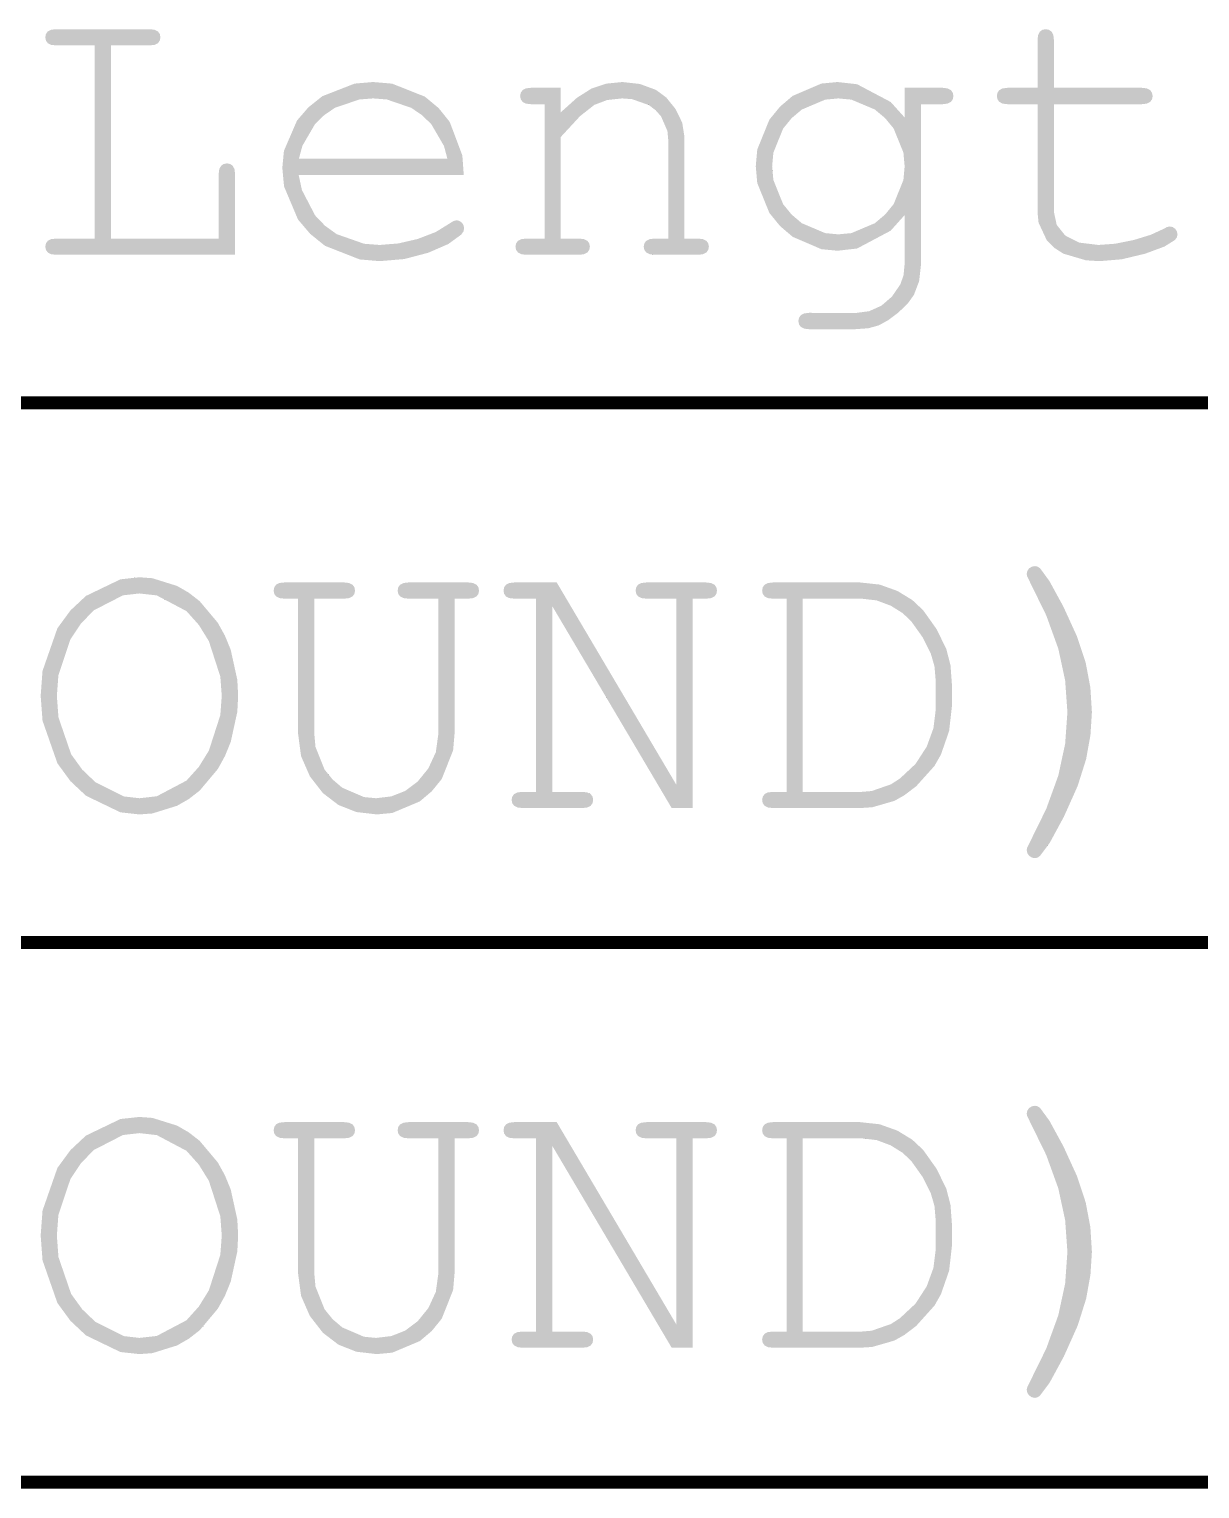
# Model space of a CAD drawing. Extents: x -3 to 268, y -4 to 76.
# Drawn here: x 179.54 to 188.44, y 55.09 to 66.18 of the extents above; entities that cross this region are included whole.
import ezdxf

# ---------------------------------------------------------------- set-up
doc = ezdxf.new("R2010")
doc.units = 0
doc.layers.add('DRILL_SYMBOLS', color=255, linetype='CONTINUOUS')

msp = doc.modelspace()

# ---------------------------------------------------------------- hatches: boundary and pattern name
at = {"layer": 'DRILL_SYMBOLS'}
for points in [[(180.166718, 66.053148), (180.166718, 64.585374), (180.984101, 64.585374), (180.984101, 65.074632), (180.988495, 65.112352), (181.001679, 65.13762), (181.021821, 65.151903), (181.047089, 65.156663), (181.071259, 65.152086), (181.091034, 65.138353), (181.104218, 65.113267), (181.108613, 65.074632), (181.108613, 64.462328), (179.749238, 64.462328), (179.711518, 64.466722), (179.686249, 64.479906), (179.671967, 64.499681), (179.667206, 64.523851), (179.671967, 64.548936), (179.686249, 64.568529), (179.711518, 64.581163), (179.749238, 64.585374), (180.042206, 64.585374), (180.042206, 66.053148), (179.749238, 66.053148), (179.711518, 66.057359), (179.686249, 66.069994), (179.671967, 66.089586), (179.667206, 66.114671), (179.671967, 66.139757), (179.686249, 66.159349), (179.711518, 66.171983), (179.749238, 66.176195), (180.459687, 66.176195), (180.497407, 66.171983), (180.522675, 66.159349), (180.536957, 66.139757), (180.541718, 66.114671), (180.536957, 66.089586), (180.522675, 66.069994), (180.497407, 66.057359), (180.459687, 66.053148)], [(187.328339, 65.730882), (187.996308, 65.730882), (188.034028, 65.726488), (188.059296, 65.713304), (188.073578, 65.693162), (188.078339, 65.667894), (188.073578, 65.643724), (188.059296, 65.623949), (188.034028, 65.610765), (187.996308, 65.60637), (187.328339, 65.60637), (187.328339, 64.787523), (187.349762, 64.689378), (187.414033, 64.608812), (187.519684, 64.554979), (187.665253, 64.537035), (187.794892, 64.546373), (187.934784, 64.574388), (188.063691, 64.614122), (188.16037, 64.658617), (188.187104, 64.672899), (188.20871, 64.67766), (188.230683, 64.673082), (188.249726, 64.659349), (188.262909, 64.63939), (188.267304, 64.616136), (188.262543, 64.594896), (188.248261, 64.57512), (188.167878, 64.524766), (188.020478, 64.470384), (187.843415, 64.428104), (187.674042, 64.414011), (187.571869, 64.420326), (187.400483, 64.470852), (187.331269, 64.515062), (187.275513, 64.569994), (187.211793, 64.706224), (187.203827, 64.787523), (187.203827, 65.60637), (186.976777, 65.60637), (186.939057, 65.610765), (186.913788, 65.623949), (186.899506, 65.64409), (186.894745, 65.669359), (186.899506, 65.693529), (186.913788, 65.713304), (186.939057, 65.726488), (186.976777, 65.730882), (187.203827, 65.730882), (187.203827, 66.094163), (187.208222, 66.131883), (187.221406, 66.157152), (187.241181, 66.171434), (187.265351, 66.176195), (187.290619, 66.171434), (187.310761, 66.157152), (187.323945, 66.131883), (187.328339, 66.094163)], [(182.845917, 65.067308), (181.592011, 65.067308), (181.616593, 64.953737), (181.716569, 64.761476), (181.791962, 64.682786), (181.880814, 64.61902), (182.088456, 64.546144), (182.207245, 64.537035), (182.348237, 64.548387), (182.49582, 64.582445), (182.632783, 64.635179), (182.741913, 64.702562), (182.767914, 64.719041), (182.790253, 64.724535), (182.812226, 64.719957), (182.831269, 64.706224), (182.844452, 64.686265), (182.848847, 64.663011), (182.842988, 64.638475), (182.825409, 64.614671), (182.727814, 64.543809), (182.575654, 64.477708), (182.39383, 64.429935), (182.207245, 64.414011), (182.055588, 64.426964), (181.79155, 64.53059), (181.679169, 64.621263), (181.586564, 64.730348), (181.480729, 64.981203), (181.467499, 65.122972), (181.479905, 65.252244), (181.579148, 65.482225), (181.665986, 65.582933), (181.771134, 65.666887), (182.016861, 65.762834), (182.157441, 65.774828), (182.301636, 65.762514), (182.549927, 65.664003), (182.654023, 65.577806), (182.739075, 65.472017), (182.721406, 65.19182), (182.695633, 65.288866), (182.59932, 65.454393), (182.528779, 65.522874), (182.447068, 65.57863), (182.261399, 65.642351), (182.157441, 65.650316), (182.053528, 65.642442), (181.868226, 65.579454), (181.786835, 65.524339), (181.716523, 65.456316), (181.619843, 65.290056), (181.593476, 65.19182), (182.721406, 65.19182), (182.739075, 65.472017), (182.835023, 65.216768)], [(183.582734, 65.730882), (183.582734, 65.544847), (183.705414, 65.655077), (183.815644, 65.725023), (183.92624, 65.762376), (184.050019, 65.774828), (184.184418, 65.759813), (184.306367, 65.714769), (184.384553, 65.656358), (184.455048, 65.569017), (184.505036, 65.465929), (184.521699, 65.360277), (184.521699, 64.585374), (184.625702, 64.585374), (184.663422, 64.581163), (184.688691, 64.568529), (184.702973, 64.548936), (184.707734, 64.523851), (184.702973, 64.499681), (184.688691, 64.479906), (184.663422, 64.466722), (184.625702, 64.462328), (184.296113, 64.462328), (184.257294, 64.466722), (184.231659, 64.479906), (184.217377, 64.499681), (184.212617, 64.523851), (184.217377, 64.548936), (184.231659, 64.568529), (184.257294, 64.581163), (184.296113, 64.585374), (184.398652, 64.585374), (184.398652, 65.339769), (184.392701, 65.402437), (184.345093, 65.512666), (184.303437, 65.560228), (184.251801, 65.599641), (184.12436, 65.644685), (184.048554, 65.650316), (183.935029, 65.638048), (183.837617, 65.601244), (183.729218, 65.515733), (183.582734, 65.357347), (183.582734, 64.585374), (183.721894, 64.585374), (183.759614, 64.581163), (183.784882, 64.568529), (183.799164, 64.548936), (183.803925, 64.523851), (183.799164, 64.499681), (183.784882, 64.479906), (183.759614, 64.466722), (183.721894, 64.462328), (183.320527, 64.462328), (183.282807, 64.466722), (183.257538, 64.479906), (183.243256, 64.499681), (183.238495, 64.523851), (183.243256, 64.548936), (183.257538, 64.568529), (183.282807, 64.581163), (183.320527, 64.585374), (183.459687, 64.585374), (183.459687, 65.60637), (183.355683, 65.60637), (183.317963, 65.610765), (183.292695, 65.623949), (183.278412, 65.64409), (183.273652, 65.669359), (183.278412, 65.693529), (183.292695, 65.713304), (183.317963, 65.726488), (183.355683, 65.730882)], [(186.19455, 65.505296), (186.19455, 65.730882), (186.483124, 65.730882), (186.520844, 65.726488), (186.546113, 65.713304), (186.560395, 65.693162), (186.565156, 65.667894), (186.560395, 65.643724), (186.546113, 65.623949), (186.520844, 65.610765), (186.483124, 65.60637), (186.317597, 65.60637), (186.317597, 64.377389), (186.304413, 64.260934), (186.264863, 64.157663), (186.217988, 64.092111), (186.147675, 64.024362), (186.069306, 63.965402), (185.998261, 63.926218), (185.919526, 63.904245), (185.818085, 63.896921), (185.469452, 63.896921), (185.431733, 63.901132), (185.406464, 63.913766), (185.392182, 63.933359), (185.387421, 63.958444), (185.392182, 63.983713), (185.406464, 64.003854), (185.431733, 64.017038), (185.469452, 64.021432), (185.82248, 64.019968), (185.925568, 64.033884), (186.018036, 64.075632), (186.097687, 64.144113), (186.162324, 64.238229), (186.186493, 64.308176), (186.19455, 64.394968), (186.19455, 65.134691), (186.185257, 65.238878), (186.110917, 65.421983), (186.045868, 65.500902), (185.967911, 65.56627), (185.790299, 65.640977), (185.690644, 65.650316), (185.591034, 65.640932), (185.413788, 65.565858), (185.336152, 65.500169), (185.271424, 65.421022), (185.197449, 65.238283), (185.188202, 65.134691), (185.197449, 65.030458), (185.271424, 64.846986), (185.336152, 64.767747), (185.413788, 64.702058), (185.591034, 64.626985), (185.690644, 64.617601), (185.790299, 64.626985), (185.967911, 64.702058), (186.045868, 64.767747), (186.110917, 64.846986), (186.185257, 65.030458), (186.19455, 65.134691), (186.19455, 64.764085), (186.088532, 64.645525), (185.833649, 64.510026), (185.684784, 64.493089), (185.562424, 64.504854), (185.343796, 64.59897), (185.247529, 64.681322), (185.1671, 64.780244), (185.075181, 65.006929), (185.063691, 65.134691), (185.075181, 65.262407), (185.1671, 65.488725), (185.247529, 65.587328), (185.343796, 65.669359), (185.562424, 65.763109), (185.684784, 65.774828), (185.833649, 65.757982), (186.088532, 65.623216)], [(187.616913, 60.987084), (187.605927, 60.813683), (187.572968, 60.630394), (187.508881, 60.427153), (187.404511, 60.193894), (187.296845, 59.995224), (187.22287, 59.895798), (187.20456, 59.882615), (187.184785, 59.87822), (187.160431, 59.882798), (187.140107, 59.896531), (187.126374, 59.916489), (187.121796, 59.939743), (187.12436, 59.955124), (187.13205, 59.97197), (187.270112, 60.252837), (187.362031, 60.506615), (187.413666, 60.746849), (187.430878, 60.987084), (187.413666, 61.228417), (187.362031, 61.469017), (187.270112, 61.723168), (187.13205, 62.00515), (187.12436, 62.021996), (187.121796, 62.037377), (187.126374, 62.060448), (187.140107, 62.079857), (187.160431, 62.093041), (187.184785, 62.097435), (187.20456, 62.093407), (187.22287, 62.081322), (187.294282, 61.983544), (187.400117, 61.789818), (187.50412, 61.562035), (187.570038, 61.362084), (187.605195, 61.175316)], [(181.13205, 61.111596), (181.125825, 60.990792), (181.07602, 60.762642), (181.032441, 60.655297), (181.007538, 61.111596), (180.996644, 61.257897), (180.909485, 61.527428), (180.833222, 61.650658), (180.739655, 61.75512), (180.514069, 61.874504), (180.38205, 61.889428), (180.257126, 61.875191), (180.035569, 61.7613), (179.938935, 61.661644), (179.858506, 61.541848), (179.766587, 61.266823), (179.755097, 61.111596), (179.767136, 60.948037), (179.86345, 60.667885), (179.947724, 60.551293), (180.047104, 60.456124), (180.264268, 60.347359), (180.38205, 60.333764), (180.514069, 60.348641), (180.739655, 60.467659), (180.833222, 60.571801), (180.909485, 60.694802), (180.996644, 60.964699), (181.007538, 61.111596), (181.032441, 60.655297), (180.977921, 60.556008), (180.840592, 60.392312), (180.757783, 60.327904), (180.668656, 60.276645), (180.48079, 60.218062), (180.38205, 60.21074), (180.237809, 60.226531), (179.975968, 60.352862), (179.858368, 60.463402), (179.759354, 60.598671), (179.646195, 60.922768), (179.63205, 61.111596), (179.646195, 61.301018), (179.759354, 61.625481), (179.858368, 61.760521), (179.975968, 61.870751), (180.237809, 61.996727), (180.38205, 62.012474), (180.480744, 62.00515), (180.668244, 61.946557), (180.75705, 61.895287), (180.839585, 61.830925), (180.976914, 61.667595), (181.031708, 61.568627), (181.075608, 61.46151), (181.125779, 61.232994)], [(182.775605, 61.849877), (182.775605, 60.821557), (182.764802, 60.697136), (182.678376, 60.479607), (182.602753, 60.386498), (182.511841, 60.309604), (182.303101, 60.221724), (182.185273, 60.21074), (182.030366, 60.228678), (181.893769, 60.282494), (181.775849, 60.372765), (181.676972, 60.500023), (181.609955, 60.653283), (181.587617, 60.821557), (181.587617, 61.849877), (181.483613, 61.849877), (181.445893, 61.854088), (181.420624, 61.866723), (181.406342, 61.886315), (181.401581, 61.9114), (181.406708, 61.937035), (181.422089, 61.958275), (181.446259, 61.969262), (181.483613, 61.972924), (181.937714, 61.972924), (181.975434, 61.968712), (182.000702, 61.956078), (182.014985, 61.936486), (182.019745, 61.9114), (182.014985, 61.886315), (182.000702, 61.866723), (181.975434, 61.854088), (181.937714, 61.849877), (181.710663, 61.849877), (181.710663, 60.821557), (181.719361, 60.723595), (181.788941, 60.550744), (181.849824, 60.475853), (181.922608, 60.413689), (182.087403, 60.342644), (182.179413, 60.333764), (182.295685, 60.34768), (182.401337, 60.389428), (182.495453, 60.460106), (182.577118, 60.560814), (182.633698, 60.683861), (182.652558, 60.821557), (182.652558, 61.849877), (182.425507, 61.849877), (182.387787, 61.854088), (182.362519, 61.866723), (182.348237, 61.886315), (182.343476, 61.9114), (182.348237, 61.936486), (182.362519, 61.956078), (182.387787, 61.968712), (182.425507, 61.972924), (182.879609, 61.972924), (182.917328, 61.968712), (182.942597, 61.956078), (182.956879, 61.936486), (182.96164, 61.9114), (182.956879, 61.886315), (182.942597, 61.866723), (182.917328, 61.854088), (182.879609, 61.849877)], [(184.583222, 60.259057), (184.425019, 60.259057), (183.518281, 61.792748), (183.518281, 60.382103), (183.745331, 60.382103), (183.78415, 60.377892), (183.809785, 60.365258), (183.824067, 60.345665), (183.828827, 60.32058), (183.824067, 60.29641), (183.809785, 60.276635), (183.78415, 60.263451), (183.745331, 60.259057), (183.292695, 60.259057), (183.253876, 60.263451), (183.228242, 60.276635), (183.213959, 60.29641), (183.209199, 60.32058), (183.213959, 60.345665), (183.228242, 60.365258), (183.253876, 60.377892), (183.292695, 60.382103), (183.395234, 60.382103), (183.395234, 61.849877), (183.229706, 61.849877), (183.191987, 61.854088), (183.166718, 61.866723), (183.152436, 61.886315), (183.147675, 61.9114), (183.152436, 61.936486), (183.166718, 61.956078), (183.191987, 61.968712), (183.229706, 61.972924), (183.551972, 61.972924), (184.460175, 60.436303), (184.460175, 61.849877), (184.233124, 61.849877), (184.195405, 61.854088), (184.170136, 61.866723), (184.155854, 61.886315), (184.151093, 61.9114), (184.155671, 61.936486), (184.169404, 61.956078), (184.194489, 61.968712), (184.233124, 61.972924), (184.687226, 61.972924), (184.724946, 61.968712), (184.750214, 61.956078), (184.764496, 61.936486), (184.769257, 61.9114), (184.764496, 61.886315), (184.750214, 61.866723), (184.724946, 61.854088), (184.687226, 61.849877), (184.583222, 61.849877)], [(185.298066, 60.382103), (185.86789, 60.382103), (185.944291, 60.388421), (186.089676, 60.438958), (186.158661, 60.483178), (186.277314, 60.594323), (186.362275, 60.725609), (186.413361, 60.866051), (186.43039, 61.004662), (186.43039, 61.227318), (186.421235, 61.33535), (186.393769, 61.430932), (186.330048, 61.558007), (186.244355, 61.67849), (186.179169, 61.740197), (186.089081, 61.79641), (185.982514, 61.83651), (185.86789, 61.849877), (185.421113, 61.849877), (185.421113, 60.382103), (185.298066, 60.382103), (185.298066, 61.849877), (185.194062, 61.849877), (185.156342, 61.854088), (185.131074, 61.866723), (185.116791, 61.886315), (185.112031, 61.9114), (185.116791, 61.936486), (185.131074, 61.956078), (185.156342, 61.968712), (185.194062, 61.972924), (185.856171, 61.972924), (186.00467, 61.95681), (186.139618, 61.908471), (186.252595, 61.839623), (186.335175, 61.761986), (186.436982, 61.618798), (186.510956, 61.467553), (186.542817, 61.344506), (186.553437, 61.200951), (186.553437, 61.031029), (186.532563, 60.844994), (186.469941, 60.664818), (186.421235, 60.579033), (186.282075, 60.424492), (186.19162, 60.355736), (186.116273, 60.313439), (185.948548, 60.265099), (185.856171, 60.259057), (185.194062, 60.259057), (185.156342, 60.263451), (185.131074, 60.276635), (185.116791, 60.29641), (185.112031, 60.32058), (185.116791, 60.345665), (185.131074, 60.365258), (185.156342, 60.377892), (185.194062, 60.382103)], [(187.616913, 56.887084), (187.605927, 56.713683), (187.572968, 56.530394), (187.508881, 56.327153), (187.404511, 56.093894), (187.296845, 55.895224), (187.22287, 55.795798), (187.20456, 55.782615), (187.184785, 55.77822), (187.160431, 55.782798), (187.140107, 55.796531), (187.126374, 55.816489), (187.121796, 55.839743), (187.12436, 55.855124), (187.13205, 55.87197), (187.270112, 56.152837), (187.362031, 56.406615), (187.413666, 56.646849), (187.430878, 56.887084), (187.413666, 57.128417), (187.362031, 57.369017), (187.270112, 57.623168), (187.13205, 57.90515), (187.12436, 57.921996), (187.121796, 57.937377), (187.126374, 57.960448), (187.140107, 57.979857), (187.160431, 57.993041), (187.184785, 57.997435), (187.20456, 57.993407), (187.22287, 57.981322), (187.294282, 57.883544), (187.400117, 57.689818), (187.50412, 57.462035), (187.570038, 57.262084), (187.605195, 57.075316)], [(181.13205, 57.011596), (181.125825, 56.890792), (181.07602, 56.662642), (181.032441, 56.555297), (181.007538, 57.011596), (180.996644, 57.157897), (180.909485, 57.427428), (180.833222, 57.550658), (180.739655, 57.65512), (180.514069, 57.774504), (180.38205, 57.789428), (180.257126, 57.775191), (180.035569, 57.6613), (179.938935, 57.561644), (179.858506, 57.441848), (179.766587, 57.166823), (179.755097, 57.011596), (179.767136, 56.848037), (179.86345, 56.567885), (179.947724, 56.451293), (180.047104, 56.356124), (180.264268, 56.247359), (180.38205, 56.233764), (180.514069, 56.248641), (180.739655, 56.367659), (180.833222, 56.471801), (180.909485, 56.594802), (180.996644, 56.864699), (181.007538, 57.011596), (181.032441, 56.555297), (180.977921, 56.456008), (180.840592, 56.292312), (180.757783, 56.227904), (180.668656, 56.176645), (180.48079, 56.118062), (180.38205, 56.11074), (180.237809, 56.126531), (179.975968, 56.252862), (179.858368, 56.363402), (179.759354, 56.498671), (179.646195, 56.822768), (179.63205, 57.011596), (179.646195, 57.201018), (179.759354, 57.525481), (179.858368, 57.660521), (179.975968, 57.770751), (180.237809, 57.896727), (180.38205, 57.912474), (180.480744, 57.90515), (180.668244, 57.846557), (180.75705, 57.795287), (180.839585, 57.730925), (180.976914, 57.567595), (181.031708, 57.468627), (181.075608, 57.36151), (181.125779, 57.132994)], [(182.775605, 57.749877), (182.775605, 56.721557), (182.764802, 56.597136), (182.678376, 56.379607), (182.602753, 56.286498), (182.511841, 56.209604), (182.303101, 56.121724), (182.185273, 56.11074), (182.030366, 56.128678), (181.893769, 56.182494), (181.775849, 56.272765), (181.676972, 56.400023), (181.609955, 56.553283), (181.587617, 56.721557), (181.587617, 57.749877), (181.483613, 57.749877), (181.445893, 57.754088), (181.420624, 57.766723), (181.406342, 57.786315), (181.401581, 57.8114), (181.406708, 57.837035), (181.422089, 57.858275), (181.446259, 57.869262), (181.483613, 57.872924), (181.937714, 57.872924), (181.975434, 57.868712), (182.000702, 57.856078), (182.014985, 57.836486), (182.019745, 57.8114), (182.014985, 57.786315), (182.000702, 57.766723), (181.975434, 57.754088), (181.937714, 57.749877), (181.710663, 57.749877), (181.710663, 56.721557), (181.719361, 56.623595), (181.788941, 56.450744), (181.849824, 56.375853), (181.922608, 56.313689), (182.087403, 56.242644), (182.179413, 56.233764), (182.295685, 56.24768), (182.401337, 56.289428), (182.495453, 56.360106), (182.577118, 56.460814), (182.633698, 56.583861), (182.652558, 56.721557), (182.652558, 57.749877), (182.425507, 57.749877), (182.387787, 57.754088), (182.362519, 57.766723), (182.348237, 57.786315), (182.343476, 57.8114), (182.348237, 57.836486), (182.362519, 57.856078), (182.387787, 57.868712), (182.425507, 57.872924), (182.879609, 57.872924), (182.917328, 57.868712), (182.942597, 57.856078), (182.956879, 57.836486), (182.96164, 57.8114), (182.956879, 57.786315), (182.942597, 57.766723), (182.917328, 57.754088), (182.879609, 57.749877)], [(184.583222, 56.159057), (184.425019, 56.159057), (183.518281, 57.692748), (183.518281, 56.282103), (183.745331, 56.282103), (183.78415, 56.277892), (183.809785, 56.265258), (183.824067, 56.245665), (183.828827, 56.22058), (183.824067, 56.19641), (183.809785, 56.176635), (183.78415, 56.163451), (183.745331, 56.159057), (183.292695, 56.159057), (183.253876, 56.163451), (183.228242, 56.176635), (183.213959, 56.19641), (183.209199, 56.22058), (183.213959, 56.245665), (183.228242, 56.265258), (183.253876, 56.277892), (183.292695, 56.282103), (183.395234, 56.282103), (183.395234, 57.749877), (183.229706, 57.749877), (183.191987, 57.754088), (183.166718, 57.766723), (183.152436, 57.786315), (183.147675, 57.8114), (183.152436, 57.836486), (183.166718, 57.856078), (183.191987, 57.868712), (183.229706, 57.872924), (183.551972, 57.872924), (184.460175, 56.336303), (184.460175, 57.749877), (184.233124, 57.749877), (184.195405, 57.754088), (184.170136, 57.766723), (184.155854, 57.786315), (184.151093, 57.8114), (184.155671, 57.836486), (184.169404, 57.856078), (184.194489, 57.868712), (184.233124, 57.872924), (184.687226, 57.872924), (184.724946, 57.868712), (184.750214, 57.856078), (184.764496, 57.836486), (184.769257, 57.8114), (184.764496, 57.786315), (184.750214, 57.766723), (184.724946, 57.754088), (184.687226, 57.749877), (184.583222, 57.749877)], [(185.298066, 56.282103), (185.86789, 56.282103), (185.944291, 56.288421), (186.089676, 56.338958), (186.158661, 56.383178), (186.277314, 56.494323), (186.362275, 56.625609), (186.413361, 56.766051), (186.43039, 56.904662), (186.43039, 57.127318), (186.421235, 57.23535), (186.393769, 57.330932), (186.330048, 57.458007), (186.244355, 57.57849), (186.179169, 57.640197), (186.089081, 57.69641), (185.982514, 57.73651), (185.86789, 57.749877), (185.421113, 57.749877), (185.421113, 56.282103), (185.298066, 56.282103), (185.298066, 57.749877), (185.194062, 57.749877), (185.156342, 57.754088), (185.131074, 57.766723), (185.116791, 57.786315), (185.112031, 57.8114), (185.116791, 57.836486), (185.131074, 57.856078), (185.156342, 57.868712), (185.194062, 57.872924), (185.856171, 57.872924), (186.00467, 57.85681), (186.139618, 57.808471), (186.252595, 57.739623), (186.335175, 57.661986), (186.436982, 57.518798), (186.510956, 57.367553), (186.542817, 57.244506), (186.553437, 57.100951), (186.553437, 56.931029), (186.532563, 56.744994), (186.469941, 56.564818), (186.421235, 56.479033), (186.282075, 56.324492), (186.19162, 56.255736), (186.116273, 56.213439), (185.948548, 56.165099), (185.856171, 56.159057), (185.194062, 56.159057), (185.156342, 56.163451), (185.131074, 56.176635), (185.116791, 56.19641), (185.112031, 56.22058), (185.116791, 56.245665), (185.131074, 56.265258), (185.156342, 56.277892), (185.194062, 56.282103)]]:
    msp.add_hatch(color=7, dxfattribs=at).paths.add_polyline_path(points)

# ---------------------------------------------------------------- linework, layer by layer
at = {"layer": 'DRILL_SYMBOLS', "color": 7}
for points, const_width in [([(180.166718, 66.053148), (180.166718, 64.585374), (180.984101, 64.585374), (180.984101, 65.074632), (180.988495, 65.112352), (181.001679, 65.13762), (181.021821, 65.151903), (181.047089, 65.156663), (181.071259, 65.152086), (181.091034, 65.138353), (181.104218, 65.113267), (181.108613, 65.074632), (181.108613, 64.462328), (179.749238, 64.462328), (179.711518, 64.466722), (179.686249, 64.479906), (179.671967, 64.499681), (179.667206, 64.523851), (179.671967, 64.548936), (179.686249, 64.568529), (179.711518, 64.581163), (179.749238, 64.585374), (180.042206, 64.585374), (180.042206, 66.053148), (179.749238, 66.053148), (179.711518, 66.057359), (179.686249, 66.069994), (179.671967, 66.089586), (179.667206, 66.114671), (179.671967, 66.139757), (179.686249, 66.159349), (179.711518, 66.171983), (179.749238, 66.176195), (180.459687, 66.176195), (180.497407, 66.171983), (180.522675, 66.159349), (180.536957, 66.139757), (180.541718, 66.114671), (180.536957, 66.089586), (180.522675, 66.069994), (180.497407, 66.057359), (180.459687, 66.053148), (180.166718, 66.053148)], 0.000001), ([(187.328339, 65.730882), (187.996308, 65.730882), (188.034028, 65.726488), (188.059296, 65.713304), (188.073578, 65.693162), (188.078339, 65.667894), (188.073578, 65.643724), (188.059296, 65.623949), (188.034028, 65.610765), (187.996308, 65.60637), (187.328339, 65.60637), (187.328339, 64.787523), (187.349762, 64.689378), (187.414033, 64.608812), (187.519684, 64.554979), (187.665253, 64.537035), (187.794892, 64.546373), (187.934784, 64.574388), (188.063691, 64.614122), (188.16037, 64.658617), (188.187104, 64.672899), (188.20871, 64.67766), (188.230683, 64.673082), (188.249726, 64.659349), (188.262909, 64.63939), (188.267304, 64.616136), (188.262543, 64.594896), (188.248261, 64.57512), (188.167878, 64.524766), (188.020478, 64.470384), (187.843415, 64.428104), (187.674042, 64.414011), (187.571869, 64.420326), (187.400483, 64.470852), (187.331269, 64.515062), (187.275513, 64.569994), (187.211793, 64.706224), (187.203827, 64.787523), (187.203827, 65.60637), (186.976777, 65.60637), (186.939057, 65.610765), (186.913788, 65.623949), (186.899506, 65.64409), (186.894745, 65.669359), (186.899506, 65.693529), (186.913788, 65.713304), (186.939057, 65.726488), (186.976777, 65.730882), (187.203827, 65.730882), (187.203827, 66.094163), (187.208222, 66.131883), (187.221406, 66.157152), (187.241181, 66.171434), (187.265351, 66.176195), (187.290619, 66.171434), (187.310761, 66.157152), (187.323945, 66.131883), (187.328339, 66.094163), (187.328339, 65.730882)], 0.000001), ([(182.845917, 65.067308), (181.592011, 65.067308), (181.616593, 64.953737), (181.716569, 64.761476), (181.791962, 64.682786), (181.880814, 64.61902), (182.088456, 64.546144), (182.207245, 64.537035), (182.348237, 64.548387), (182.49582, 64.582445), (182.632783, 64.635179), (182.741913, 64.702562), (182.767914, 64.719041), (182.790253, 64.724535), (182.812226, 64.719957), (182.831269, 64.706224), (182.844452, 64.686265), (182.848847, 64.663011), (182.842988, 64.638475), (182.825409, 64.614671), (182.727814, 64.543809), (182.575654, 64.477708), (182.39383, 64.429935), (182.207245, 64.414011), (182.055588, 64.426964), (181.79155, 64.53059), (181.679169, 64.621263), (181.586564, 64.730348), (181.480729, 64.981203), (181.467499, 65.122972), (181.479905, 65.252244), (181.579148, 65.482225), (181.665986, 65.582933), (181.771134, 65.666887), (182.016861, 65.762834), (182.157441, 65.774828), (182.301636, 65.762514), (182.549927, 65.664003), (182.654023, 65.577806), (182.739075, 65.472017), (182.721406, 65.19182), (182.695633, 65.288866), (182.59932, 65.454393), (182.528779, 65.522874), (182.447068, 65.57863), (182.261399, 65.642351), (182.157441, 65.650316), (182.053528, 65.642442), (181.868226, 65.579454), (181.786835, 65.524339), (181.716523, 65.456316), (181.619843, 65.290056), (181.593476, 65.19182), (182.721406, 65.19182), (182.739075, 65.472017), (182.835023, 65.216768), (182.845917, 65.067308)], 0.000001), ([(183.582734, 65.730882), (183.582734, 65.544847), (183.705414, 65.655077), (183.815644, 65.725023), (183.92624, 65.762376), (184.050019, 65.774828), (184.184418, 65.759813), (184.306367, 65.714769), (184.384553, 65.656358), (184.455048, 65.569017), (184.505036, 65.465929), (184.521699, 65.360277), (184.521699, 64.585374), (184.625702, 64.585374), (184.663422, 64.581163), (184.688691, 64.568529), (184.702973, 64.548936), (184.707734, 64.523851), (184.702973, 64.499681), (184.688691, 64.479906), (184.663422, 64.466722), (184.625702, 64.462328), (184.296113, 64.462328), (184.257294, 64.466722), (184.231659, 64.479906), (184.217377, 64.499681), (184.212617, 64.523851), (184.217377, 64.548936), (184.231659, 64.568529), (184.257294, 64.581163), (184.296113, 64.585374), (184.398652, 64.585374), (184.398652, 65.339769), (184.392701, 65.402437), (184.345093, 65.512666), (184.303437, 65.560228), (184.251801, 65.599641), (184.12436, 65.644685), (184.048554, 65.650316), (183.935029, 65.638048), (183.837617, 65.601244), (183.729218, 65.515733), (183.582734, 65.357347), (183.582734, 64.585374), (183.721894, 64.585374), (183.759614, 64.581163), (183.784882, 64.568529), (183.799164, 64.548936), (183.803925, 64.523851), (183.799164, 64.499681), (183.784882, 64.479906), (183.759614, 64.466722), (183.721894, 64.462328), (183.320527, 64.462328), (183.282807, 64.466722), (183.257538, 64.479906), (183.243256, 64.499681), (183.238495, 64.523851), (183.243256, 64.548936), (183.257538, 64.568529), (183.282807, 64.581163), (183.320527, 64.585374), (183.459687, 64.585374), (183.459687, 65.60637), (183.355683, 65.60637), (183.317963, 65.610765), (183.292695, 65.623949), (183.278412, 65.64409), (183.273652, 65.669359), (183.278412, 65.693529), (183.292695, 65.713304), (183.317963, 65.726488), (183.355683, 65.730882), (183.582734, 65.730882)], 0.000001), ([(186.19455, 65.505296), (186.19455, 65.730882), (186.483124, 65.730882), (186.520844, 65.726488), (186.546113, 65.713304), (186.560395, 65.693162), (186.565156, 65.667894), (186.560395, 65.643724), (186.546113, 65.623949), (186.520844, 65.610765), (186.483124, 65.60637), (186.317597, 65.60637), (186.317597, 64.377389), (186.304413, 64.260934), (186.264863, 64.157663), (186.217988, 64.092111), (186.147675, 64.024362), (186.069306, 63.965402), (185.998261, 63.926218), (185.919526, 63.904245), (185.818085, 63.896921), (185.469452, 63.896921), (185.431733, 63.901132), (185.406464, 63.913766), (185.392182, 63.933359), (185.387421, 63.958444), (185.392182, 63.983713), (185.406464, 64.003854), (185.431733, 64.017038), (185.469452, 64.021432), (185.82248, 64.019968), (185.925568, 64.033884), (186.018036, 64.075632), (186.097687, 64.144113), (186.162324, 64.238229), (186.186493, 64.308176), (186.19455, 64.394968), (186.19455, 65.134691), (186.185257, 65.238878), (186.110917, 65.421983), (186.045868, 65.500902), (185.967911, 65.56627), (185.790299, 65.640977), (185.690644, 65.650316), (185.591034, 65.640932), (185.413788, 65.565858), (185.336152, 65.500169), (185.271424, 65.421022), (185.197449, 65.238283), (185.188202, 65.134691), (185.197449, 65.030458), (185.271424, 64.846986), (185.336152, 64.767747), (185.413788, 64.702058), (185.591034, 64.626985), (185.690644, 64.617601), (185.790299, 64.626985), (185.967911, 64.702058), (186.045868, 64.767747), (186.110917, 64.846986), (186.185257, 65.030458), (186.19455, 65.134691), (186.19455, 64.764085), (186.088532, 64.645525), (185.833649, 64.510026), (185.684784, 64.493089), (185.562424, 64.504854), (185.343796, 64.59897), (185.247529, 64.681322), (185.1671, 64.780244), (185.075181, 65.006929), (185.063691, 65.134691), (185.075181, 65.262407), (185.1671, 65.488725), (185.247529, 65.587328), (185.343796, 65.669359), (185.562424, 65.763109), (185.684784, 65.774828), (185.833649, 65.757982), (186.088532, 65.623216), (186.19455, 65.505296)], 0.000001), ([(110.923999, 63.337377), (267.529853, 63.337377)], 0.1), ([(187.616913, 60.987084), (187.605927, 60.813683), (187.572968, 60.630394), (187.508881, 60.427153), (187.404511, 60.193894), (187.296845, 59.995224), (187.22287, 59.895798), (187.20456, 59.882615), (187.184785, 59.87822), (187.160431, 59.882798), (187.140107, 59.896531), (187.126374, 59.916489), (187.121796, 59.939743), (187.12436, 59.955124), (187.13205, 59.97197), (187.270112, 60.252837), (187.362031, 60.506615), (187.413666, 60.746849), (187.430878, 60.987084), (187.413666, 61.228417), (187.362031, 61.469017), (187.270112, 61.723168), (187.13205, 62.00515), (187.12436, 62.021996), (187.121796, 62.037377), (187.126374, 62.060448), (187.140107, 62.079857), (187.160431, 62.093041), (187.184785, 62.097435), (187.20456, 62.093407), (187.22287, 62.081322), (187.294282, 61.983544), (187.400117, 61.789818), (187.50412, 61.562035), (187.570038, 61.362084), (187.605195, 61.175316), (187.616913, 60.987084)], 0.000001), ([(181.13205, 61.111596), (181.125825, 60.990792), (181.07602, 60.762642), (181.032441, 60.655297), (181.007538, 61.111596), (180.996644, 61.257897), (180.909485, 61.527428), (180.833222, 61.650658), (180.739655, 61.75512), (180.514069, 61.874504), (180.38205, 61.889428), (180.257126, 61.875191), (180.035569, 61.7613), (179.938935, 61.661644), (179.858506, 61.541848), (179.766587, 61.266823), (179.755097, 61.111596), (179.767136, 60.948037), (179.86345, 60.667885), (179.947724, 60.551293), (180.047104, 60.456124), (180.264268, 60.347359), (180.38205, 60.333764), (180.514069, 60.348641), (180.739655, 60.467659), (180.833222, 60.571801), (180.909485, 60.694802), (180.996644, 60.964699), (181.007538, 61.111596), (181.032441, 60.655297), (180.977921, 60.556008), (180.840592, 60.392312), (180.757783, 60.327904), (180.668656, 60.276645), (180.48079, 60.218062), (180.38205, 60.21074), (180.237809, 60.226531), (179.975968, 60.352862), (179.858368, 60.463402), (179.759354, 60.598671), (179.646195, 60.922768), (179.63205, 61.111596), (179.646195, 61.301018), (179.759354, 61.625481), (179.858368, 61.760521), (179.975968, 61.870751), (180.237809, 61.996727), (180.38205, 62.012474), (180.480744, 62.00515), (180.668244, 61.946557), (180.75705, 61.895287), (180.839585, 61.830925), (180.976914, 61.667595), (181.031708, 61.568627), (181.075608, 61.46151), (181.125779, 61.232994), (181.13205, 61.111596)], 0.000001), ([(182.775605, 61.849877), (182.775605, 60.821557), (182.764802, 60.697136), (182.678376, 60.479607), (182.602753, 60.386498), (182.511841, 60.309604), (182.303101, 60.221724), (182.185273, 60.21074), (182.030366, 60.228678), (181.893769, 60.282494), (181.775849, 60.372765), (181.676972, 60.500023), (181.609955, 60.653283), (181.587617, 60.821557), (181.587617, 61.849877), (181.483613, 61.849877), (181.445893, 61.854088), (181.420624, 61.866723), (181.406342, 61.886315), (181.401581, 61.9114), (181.406708, 61.937035), (181.422089, 61.958275), (181.446259, 61.969262), (181.483613, 61.972924), (181.937714, 61.972924), (181.975434, 61.968712), (182.000702, 61.956078), (182.014985, 61.936486), (182.019745, 61.9114), (182.014985, 61.886315), (182.000702, 61.866723), (181.975434, 61.854088), (181.937714, 61.849877), (181.710663, 61.849877), (181.710663, 60.821557), (181.719361, 60.723595), (181.788941, 60.550744), (181.849824, 60.475853), (181.922608, 60.413689), (182.087403, 60.342644), (182.179413, 60.333764), (182.295685, 60.34768), (182.401337, 60.389428), (182.495453, 60.460106), (182.577118, 60.560814), (182.633698, 60.683861), (182.652558, 60.821557), (182.652558, 61.849877), (182.425507, 61.849877), (182.387787, 61.854088), (182.362519, 61.866723), (182.348237, 61.886315), (182.343476, 61.9114), (182.348237, 61.936486), (182.362519, 61.956078), (182.387787, 61.968712), (182.425507, 61.972924), (182.879609, 61.972924), (182.917328, 61.968712), (182.942597, 61.956078), (182.956879, 61.936486), (182.96164, 61.9114), (182.956879, 61.886315), (182.942597, 61.866723), (182.917328, 61.854088), (182.879609, 61.849877), (182.775605, 61.849877)], 0.000001), ([(184.583222, 60.259057), (184.425019, 60.259057), (183.518281, 61.792748), (183.518281, 60.382103), (183.745331, 60.382103), (183.78415, 60.377892), (183.809785, 60.365258), (183.824067, 60.345665), (183.828827, 60.32058), (183.824067, 60.29641), (183.809785, 60.276635), (183.78415, 60.263451), (183.745331, 60.259057), (183.292695, 60.259057), (183.253876, 60.263451), (183.228242, 60.276635), (183.213959, 60.29641), (183.209199, 60.32058), (183.213959, 60.345665), (183.228242, 60.365258), (183.253876, 60.377892), (183.292695, 60.382103), (183.395234, 60.382103), (183.395234, 61.849877), (183.229706, 61.849877), (183.191987, 61.854088), (183.166718, 61.866723), (183.152436, 61.886315), (183.147675, 61.9114), (183.152436, 61.936486), (183.166718, 61.956078), (183.191987, 61.968712), (183.229706, 61.972924), (183.551972, 61.972924), (184.460175, 60.436303), (184.460175, 61.849877), (184.233124, 61.849877), (184.195405, 61.854088), (184.170136, 61.866723), (184.155854, 61.886315), (184.151093, 61.9114), (184.155671, 61.936486), (184.169404, 61.956078), (184.194489, 61.968712), (184.233124, 61.972924), (184.687226, 61.972924), (184.724946, 61.968712), (184.750214, 61.956078), (184.764496, 61.936486), (184.769257, 61.9114), (184.764496, 61.886315), (184.750214, 61.866723), (184.724946, 61.854088), (184.687226, 61.849877), (184.583222, 61.849877), (184.583222, 60.259057)], 0.000001), ([(185.298066, 60.382103), (185.86789, 60.382103), (185.944291, 60.388421), (186.089676, 60.438958), (186.158661, 60.483178), (186.277314, 60.594323), (186.362275, 60.725609), (186.413361, 60.866051), (186.43039, 61.004662), (186.43039, 61.227318), (186.421235, 61.33535), (186.393769, 61.430932), (186.330048, 61.558007), (186.244355, 61.67849), (186.179169, 61.740197), (186.089081, 61.79641), (185.982514, 61.83651), (185.86789, 61.849877), (185.421113, 61.849877), (185.421113, 60.382103), (185.298066, 60.382103), (185.298066, 61.849877), (185.194062, 61.849877), (185.156342, 61.854088), (185.131074, 61.866723), (185.116791, 61.886315), (185.112031, 61.9114), (185.116791, 61.936486), (185.131074, 61.956078), (185.156342, 61.968712), (185.194062, 61.972924), (185.856171, 61.972924), (186.00467, 61.95681), (186.139618, 61.908471), (186.252595, 61.839623), (186.335175, 61.761986), (186.436982, 61.618798), (186.510956, 61.467553), (186.542817, 61.344506), (186.553437, 61.200951), (186.553437, 61.031029), (186.532563, 60.844994), (186.469941, 60.664818), (186.421235, 60.579033), (186.282075, 60.424492), (186.19162, 60.355736), (186.116273, 60.313439), (185.948548, 60.265099), (185.856171, 60.259057), (185.194062, 60.259057), (185.156342, 60.263451), (185.131074, 60.276635), (185.116791, 60.29641), (185.112031, 60.32058), (185.116791, 60.345665), (185.131074, 60.365258), (185.156342, 60.377892), (185.194062, 60.382103), (185.298066, 60.382103)], 0.000001), ([(110.923999, 59.237377), (267.529853, 59.237377)], 0.1), ([(187.616913, 56.887084), (187.605927, 56.713683), (187.572968, 56.530394), (187.508881, 56.327153), (187.404511, 56.093894), (187.296845, 55.895224), (187.22287, 55.795798), (187.20456, 55.782615), (187.184785, 55.77822), (187.160431, 55.782798), (187.140107, 55.796531), (187.126374, 55.816489), (187.121796, 55.839743), (187.12436, 55.855124), (187.13205, 55.87197), (187.270112, 56.152837), (187.362031, 56.406615), (187.413666, 56.646849), (187.430878, 56.887084), (187.413666, 57.128417), (187.362031, 57.369017), (187.270112, 57.623168), (187.13205, 57.90515), (187.12436, 57.921996), (187.121796, 57.937377), (187.126374, 57.960448), (187.140107, 57.979857), (187.160431, 57.993041), (187.184785, 57.997435), (187.20456, 57.993407), (187.22287, 57.981322), (187.294282, 57.883544), (187.400117, 57.689818), (187.50412, 57.462035), (187.570038, 57.262084), (187.605195, 57.075316), (187.616913, 56.887084)], 0.000001), ([(181.13205, 57.011596), (181.125825, 56.890792), (181.07602, 56.662642), (181.032441, 56.555297), (181.007538, 57.011596), (180.996644, 57.157897), (180.909485, 57.427428), (180.833222, 57.550658), (180.739655, 57.65512), (180.514069, 57.774504), (180.38205, 57.789428), (180.257126, 57.775191), (180.035569, 57.6613), (179.938935, 57.561644), (179.858506, 57.441848), (179.766587, 57.166823), (179.755097, 57.011596), (179.767136, 56.848037), (179.86345, 56.567885), (179.947724, 56.451293), (180.047104, 56.356124), (180.264268, 56.247359), (180.38205, 56.233764), (180.514069, 56.248641), (180.739655, 56.367659), (180.833222, 56.471801), (180.909485, 56.594802), (180.996644, 56.864699), (181.007538, 57.011596), (181.032441, 56.555297), (180.977921, 56.456008), (180.840592, 56.292312), (180.757783, 56.227904), (180.668656, 56.176645), (180.48079, 56.118062), (180.38205, 56.11074), (180.237809, 56.126531), (179.975968, 56.252862), (179.858368, 56.363402), (179.759354, 56.498671), (179.646195, 56.822768), (179.63205, 57.011596), (179.646195, 57.201018), (179.759354, 57.525481), (179.858368, 57.660521), (179.975968, 57.770751), (180.237809, 57.896727), (180.38205, 57.912474), (180.480744, 57.90515), (180.668244, 57.846557), (180.75705, 57.795287), (180.839585, 57.730925), (180.976914, 57.567595), (181.031708, 57.468627), (181.075608, 57.36151), (181.125779, 57.132994), (181.13205, 57.011596)], 0.000001), ([(182.775605, 57.749877), (182.775605, 56.721557), (182.764802, 56.597136), (182.678376, 56.379607), (182.602753, 56.286498), (182.511841, 56.209604), (182.303101, 56.121724), (182.185273, 56.11074), (182.030366, 56.128678), (181.893769, 56.182494), (181.775849, 56.272765), (181.676972, 56.400023), (181.609955, 56.553283), (181.587617, 56.721557), (181.587617, 57.749877), (181.483613, 57.749877), (181.445893, 57.754088), (181.420624, 57.766723), (181.406342, 57.786315), (181.401581, 57.8114), (181.406708, 57.837035), (181.422089, 57.858275), (181.446259, 57.869262), (181.483613, 57.872924), (181.937714, 57.872924), (181.975434, 57.868712), (182.000702, 57.856078), (182.014985, 57.836486), (182.019745, 57.8114), (182.014985, 57.786315), (182.000702, 57.766723), (181.975434, 57.754088), (181.937714, 57.749877), (181.710663, 57.749877), (181.710663, 56.721557), (181.719361, 56.623595), (181.788941, 56.450744), (181.849824, 56.375853), (181.922608, 56.313689), (182.087403, 56.242644), (182.179413, 56.233764), (182.295685, 56.24768), (182.401337, 56.289428), (182.495453, 56.360106), (182.577118, 56.460814), (182.633698, 56.583861), (182.652558, 56.721557), (182.652558, 57.749877), (182.425507, 57.749877), (182.387787, 57.754088), (182.362519, 57.766723), (182.348237, 57.786315), (182.343476, 57.8114), (182.348237, 57.836486), (182.362519, 57.856078), (182.387787, 57.868712), (182.425507, 57.872924), (182.879609, 57.872924), (182.917328, 57.868712), (182.942597, 57.856078), (182.956879, 57.836486), (182.96164, 57.8114), (182.956879, 57.786315), (182.942597, 57.766723), (182.917328, 57.754088), (182.879609, 57.749877), (182.775605, 57.749877)], 0.000001), ([(184.583222, 56.159057), (184.425019, 56.159057), (183.518281, 57.692748), (183.518281, 56.282103), (183.745331, 56.282103), (183.78415, 56.277892), (183.809785, 56.265258), (183.824067, 56.245665), (183.828827, 56.22058), (183.824067, 56.19641), (183.809785, 56.176635), (183.78415, 56.163451), (183.745331, 56.159057), (183.292695, 56.159057), (183.253876, 56.163451), (183.228242, 56.176635), (183.213959, 56.19641), (183.209199, 56.22058), (183.213959, 56.245665), (183.228242, 56.265258), (183.253876, 56.277892), (183.292695, 56.282103), (183.395234, 56.282103), (183.395234, 57.749877), (183.229706, 57.749877), (183.191987, 57.754088), (183.166718, 57.766723), (183.152436, 57.786315), (183.147675, 57.8114), (183.152436, 57.836486), (183.166718, 57.856078), (183.191987, 57.868712), (183.229706, 57.872924), (183.551972, 57.872924), (184.460175, 56.336303), (184.460175, 57.749877), (184.233124, 57.749877), (184.195405, 57.754088), (184.170136, 57.766723), (184.155854, 57.786315), (184.151093, 57.8114), (184.155671, 57.836486), (184.169404, 57.856078), (184.194489, 57.868712), (184.233124, 57.872924), (184.687226, 57.872924), (184.724946, 57.868712), (184.750214, 57.856078), (184.764496, 57.836486), (184.769257, 57.8114), (184.764496, 57.786315), (184.750214, 57.766723), (184.724946, 57.754088), (184.687226, 57.749877), (184.583222, 57.749877), (184.583222, 56.159057)], 0.000001), ([(185.298066, 56.282103), (185.86789, 56.282103), (185.944291, 56.288421), (186.089676, 56.338958), (186.158661, 56.383178), (186.277314, 56.494323), (186.362275, 56.625609), (186.413361, 56.766051), (186.43039, 56.904662), (186.43039, 57.127318), (186.421235, 57.23535), (186.393769, 57.330932), (186.330048, 57.458007), (186.244355, 57.57849), (186.179169, 57.640197), (186.089081, 57.69641), (185.982514, 57.73651), (185.86789, 57.749877), (185.421113, 57.749877), (185.421113, 56.282103), (185.298066, 56.282103), (185.298066, 57.749877), (185.194062, 57.749877), (185.156342, 57.754088), (185.131074, 57.766723), (185.116791, 57.786315), (185.112031, 57.8114), (185.116791, 57.836486), (185.131074, 57.856078), (185.156342, 57.868712), (185.194062, 57.872924), (185.856171, 57.872924), (186.00467, 57.85681), (186.139618, 57.808471), (186.252595, 57.739623), (186.335175, 57.661986), (186.436982, 57.518798), (186.510956, 57.367553), (186.542817, 57.244506), (186.553437, 57.100951), (186.553437, 56.931029), (186.532563, 56.744994), (186.469941, 56.564818), (186.421235, 56.479033), (186.282075, 56.324492), (186.19162, 56.255736), (186.116273, 56.213439), (185.948548, 56.165099), (185.856171, 56.159057), (185.194062, 56.159057), (185.156342, 56.163451), (185.131074, 56.176635), (185.116791, 56.19641), (185.112031, 56.22058), (185.116791, 56.245665), (185.131074, 56.265258), (185.156342, 56.277892), (185.194062, 56.282103), (185.298066, 56.282103)], 0.000001), ([(110.923999, 55.137377), (267.529853, 55.137377)], 0.1)]:
    msp.add_lwpolyline(points, dxfattribs=dict(at, const_width=const_width))

doc.saveas('drawing.dxf')
